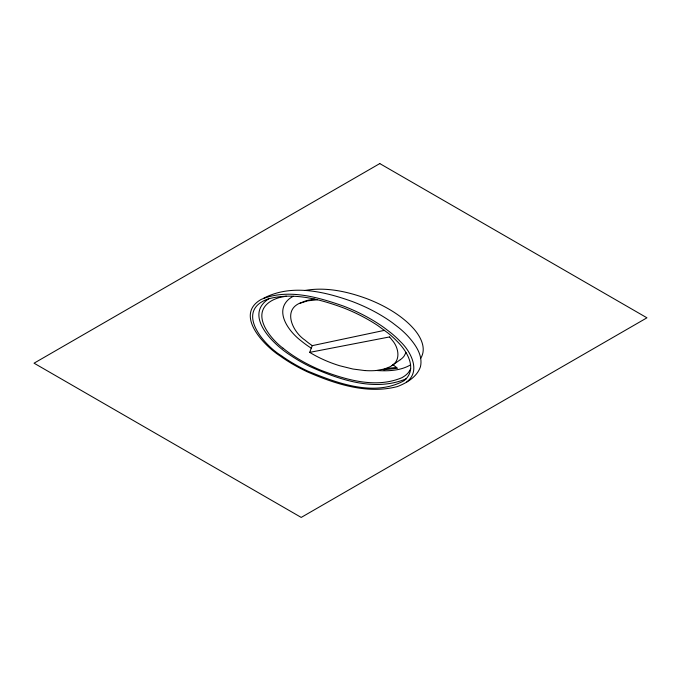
<?xml version="1.0" encoding="UTF-8"?>
<svg xmlns="http://www.w3.org/2000/svg" width="681" height="681" viewBox="0 0 681 681"><rect width="100%" height="100%" fill="white"/><g stroke="black" fill="none" stroke-linecap="round" stroke-linejoin="round"><path stroke-width="1.02" d="M364.88 370.575L352.937 369.034L339.845 365.791A104.508 60.337 0 0 1 329.621 362.224L328.182 361.654A122.554 70.756 0 0 1 309.693 352.366L312.273 345.65L384.527 330.336M405.978 352.562L404.122 356.069A25.674 14.82 0 0 1 400.351 359.679M410.728 368.804L408.557 372.379A29.274 16.897 0 0 1 401.747 377.751C375.606 388.749 345.982 379.768 320.768 370.217A164.078 94.727 0 0 1 283.075 348.212M309.676 352.375L389.634 336.925M420.722 358.325C427.132 347.982 420.066 335.546 412.788 327.74A119.575 69.036 0 0 0 404.752 320.096L402.462 318.24A140.618 81.184 0 0 0 366.821 298.67C347.165 291.451 325.629 286.718 304.713 290.515M406.072 378.849C417.036 367.093 406.285 350.306 397.006 341.232A145.453 83.976 0 0 0 388.059 333.103L377.725 325.518A186.305 107.564 0 0 0 361.475 316.001L359.313 314.894A168.445 97.255 0 0 0 343.709 307.957C320.147 299.265 293.834 292.149 268.85 298.746A30.194 17.434 0 0 0 265.301 300.057C235.813 313.098 264.918 345.837 281.279 355.635A178.848 103.257 0 0 0 307.931 371.154C336.942 383.037 373.707 397.091 403.765 380.875A30.185 17.425 0 0 0 406.072 378.849C374.618 392.077 338.84 379.581 309.446 366.318A174.872 100.958 0 0 1 289.68 354.801C273.617 344.56 243.049 315.397 268.85 298.746M406.778 381.871C421.113 371.145 410.72 351.26 400.437 341.658A147.598 85.21 0 0 0 390.579 332.592L384.161 327.689A188.126 108.619 0 0 0 364.488 315.601L362.275 314.452A176.788 102.065 0 0 0 343.454 306.075C317.678 297.044 287.612 288.31 261.146 299.436C234.094 314.852 264.151 345.659 279.968 355.874A184.943 106.772 0 0 0 307.497 371.911C335.197 384.016 366.999 394.469 397.312 386.595C406.778 382.986 417.087 376.806 420.449 366.761C423.131 355.286 415.461 344.612 408.225 336.516A141.29 81.575 0 0 0 398.632 327.561L392.367 322.726A178.992 103.342 0 0 0 373.069 310.842L370.898 309.719A168.599 97.34 0 0 0 352.341 301.538C324.445 291.545 291.349 283.611 263.59 298.295M364.888 370.549A41.813 24.141 0 0 0 376.235 370.515L384.178 369.051L389.745 366.889A22.013 12.709 0 0 0 392.026 365.51C401.177 359.84 398.394 347.106 392.239 340.253A85.78 49.526 0 0 0 389.583 337.044M392.026 365.51L400.343 359.679M383.284 369.298L383.871 369.757L385.437 368.659L396.461 367.434M410.634 364.829C400.351 370.907 387.829 371.256 376.227 370.481M314.545 299.129L308.484 300.159A25.674 14.82 0 0 0 302.126 302.304C281.738 308.731 292.362 331.647 304.918 340.057A111.378 64.303 0 0 0 312.281 345.65M300.117 303.241L307.701 300.832L317.44 299.768M286.369 296.175L280.129 297.384A29.283 16.906 0 0 0 270.723 301.266C250.114 314.086 270.051 338.466 283.041 348.229M392.554 365.127L393.405 365.025L397.525 368.276L383.871 369.757M311.26 348.178A129.756 74.919 0 0 1 301.257 340.943C289.544 332.2 274.128 312.324 288.642 299.359A30.398 17.553 0 0 1 293.281 296.278M379.785 163.576L34.05 363.186L301.215 517.424L646.95 317.814L379.785 163.576"/></g></svg>
